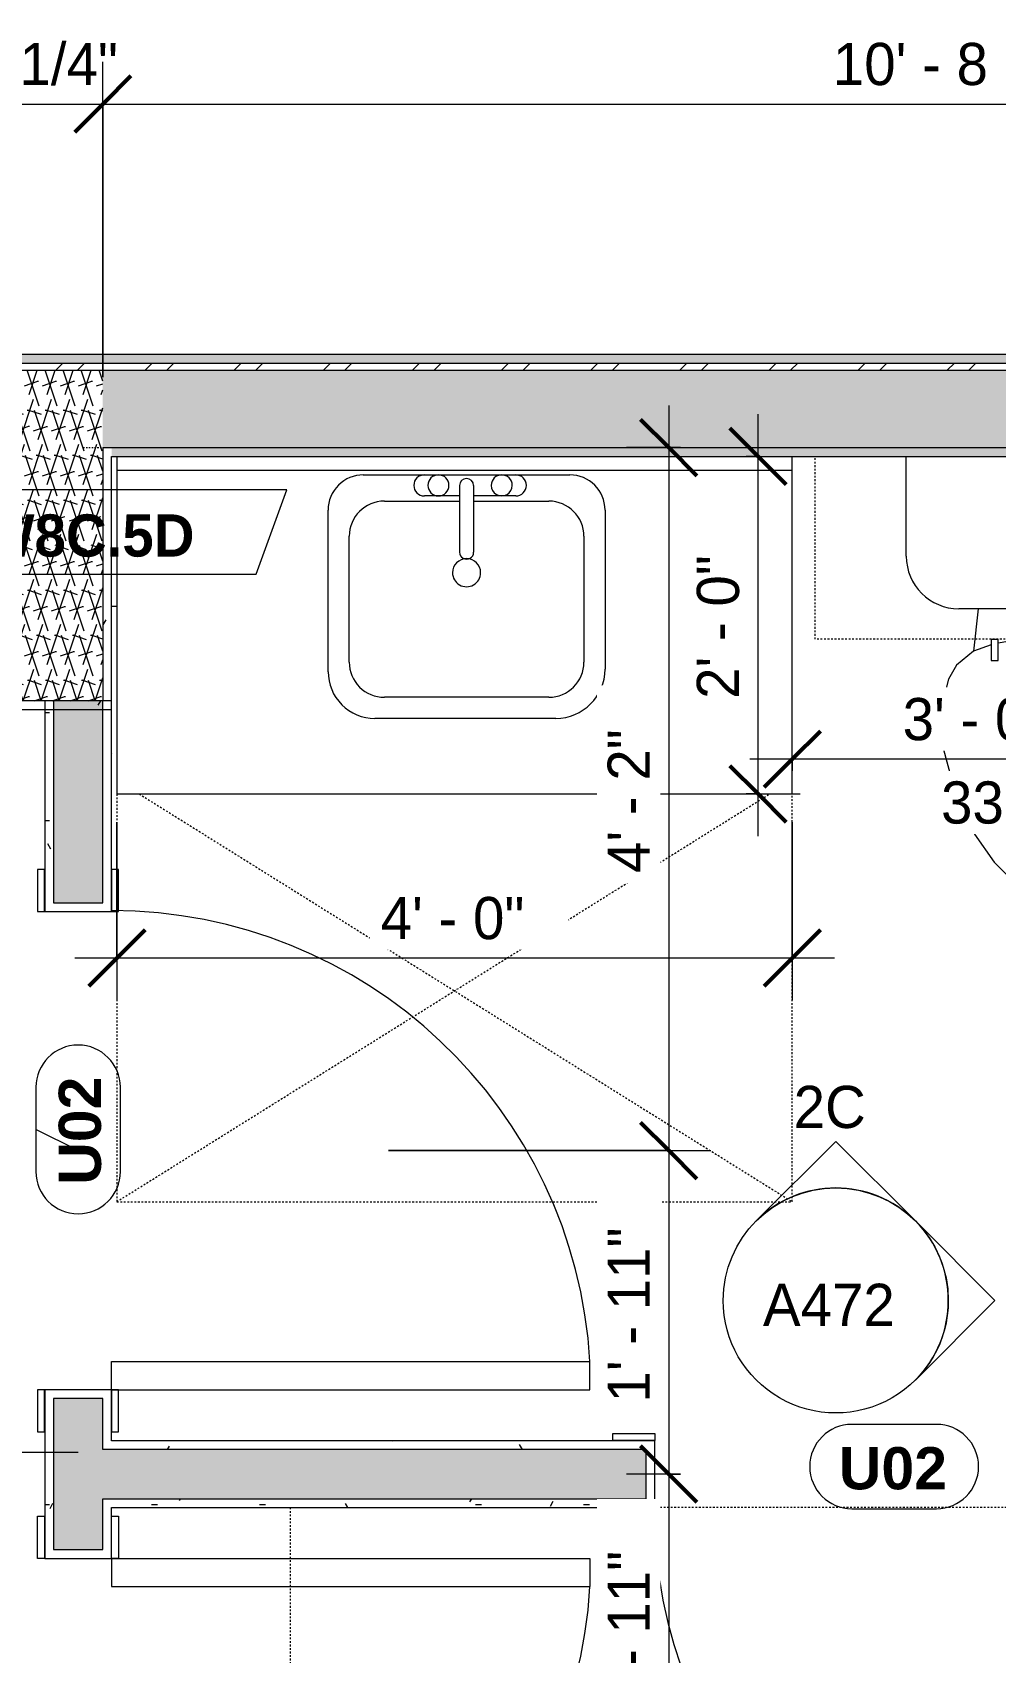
# Model space of a CAD drawing. Header units: inches. Extents: x -4058 to -1781, y 9814 to 12289.
# Drawn here: x -3072.8 to -3004.3, y 10288.3 to 10403.6 of the extents above; entities that cross this region are included whole.
import ezdxf

# ---------------------------------------------------------------- set-up
doc = ezdxf.new("R2010")
doc.units = ezdxf.units.IN
doc.header["$MEASUREMENT"] = 0
doc.linetypes.add('Dash', pattern=[0.25, 0.125, -0.125])
doc.linetypes.add('Dash 3_32_', pattern=[0.1875, 0.09375, -0.09375])
for name, color, linetype, lineweight in [('0-1', 7, 'Continuous', 5), ('A-ANNO-DIMS', 211, 'Continuous', 9), ('A-ANNO-DIMS-32', 211, 'Continuous', 9), ('A-DETL-1', 90, 'Dash 3_32_', 9), ('A-DOOR-2', 31, 'Continuous', 9), ('A-DOOR-FRAM', 31, 'Continuous', 9), ('A-DOOR-IDEN', 31, 'Continuous', 9), ('A-FLOR-1', 7, 'Continuous', 9), ('A-GENM', 5, 'Continuous', 9), ('A-GENM-2', 147, 'Dash', 9), ('A-WALL-1', 7, 'Continuous', 9), ('A-WALL-2', 113, 'Continuous', 9), ('A-WALL-IDEN', 211, 'Continuous', 9), ('A-WALL-PATT-1', 9, 'Continuous', 9), ('G-ANNO-SYMB-3', 111, 'Continuous', 9), ('I-FURN', 30, 'Continuous', 9), ('I-FURN-HDLN', 30, 'Dash', 9), ('I-WALL-2', 7, 'Continuous', 9), ('P-SANR-FIXT', 6, 'Continuous', 9), ('Q-CASE', 31, 'Continuous', 9), ('Q-CASE-2', 31, 'Dash', 9)]:
    doc.layers.add(name, color=color, linetype=linetype, lineweight=lineweight)
doc.styles.add('Arial_B', font='arialbd.ttf', dxfattribs={"height": 3})
doc.styles.add('Century Gothic', font='ufonts.com_century-gothic.ttf', dxfattribs={"height": 3})
doc.styles.add('Century Gothic_B', font='GOTHICB.TTF', dxfattribs={"height": 3})
doc.dimstyles.new('THE_DIMENSION_STRING', dxfattribs={"dimscale": 12, "dimtxt": 3.132505, "dimasz": 0.333333, "dimexe": 0.25, "dimexo": 0.166667, "dimgap": 0.041667, "dimtad": 1, "dimdec": 4, "dimrnd": 0.0625, "dimzin": 3, "dimdsep": 46, "dimlunit": 4, "dimtxsty": 'Century Gothic', "dimblk1": 'OBLIQUE', "dimblk2": 'OBLIQUE', "dimsah": 1, "dimcen": 0.09, "dimdle": 0.25, "dimazin": 0, "dimtfac": 1, "dimtdec": 4, "dimtix": 1, "dimtmove": 0, "dimatfit": 3, "dimfxl": 1, "dimtvp": 1, "dimtfill": 1, "dimfrac": 2, "dimtolj": 1, "dimtzin": 0, "dimarcsym": 2})
doc.dimstyles.new('THE_DIMENSION_STRING_5', dxfattribs={"dimscale": 12, "dimtxt": 3.132505, "dimasz": 0.333333, "dimexe": 0.25, "dimexo": 0.166667, "dimgap": 0.041667, "dimtad": 1, "dimdec": 4, "dimrnd": 0.0625, "dimzin": 3, "dimdsep": 46, "dimlunit": 4, "dimtxsty": 'Century Gothic', "dimblk1": 'OBLIQUE', "dimblk2": 'OBLIQUE', "dimsah": 1, "dimcen": 0.09, "dimdle": 0.25, "dimazin": 0, "dimtfac": 1, "dimtdec": 4, "dimtix": 1, "dimtmove": 0, "dimatfit": 3, "dimfxl": 1, "dimtvp": 1, "dimtfill": 1, "dimfrac": 2, "dimtolj": 1, "dimtzin": 0, "dimarcsym": 2})
pattern_1 = [(0, (0, 0), (10.24, 2.56), [0.422, -7.258, 0.422, -7.258, -40.96]), (0, (0, 0), (10.24, 2.56), [-15.36, 0.422, -14.938, 0.422, -7.258, -17.92]), (0, (0, 0), (10.24, 2.56), [-38.4, 0.422, -4.698, 0.422, -12.378]), (120, (3.84, 1.28), (-7.33702503, 7.58810013), [0.422, -7.258, 0.422, -7.258, -40.96]), (120, (3.84, 1.28), (-7.33702503, 7.58810013), [-15.36, 0.422, -14.938, 0.422, -7.258, -17.92]), (120, (3.84, 1.28), (-7.33702503, 7.58810013), [-38.4, 0.422, -4.698, 0.422, -12.378]), (240, (5.12, 6.4), (-2.90297497, -10.14810013), [0.422, -7.258, 0.422, -7.258, -40.96]), (240, (5.12, 6.4), (-2.90297497, -10.14810013), [-15.36, 0.422, -14.938, 0.422, -7.258, -17.92]), (240, (5.12, 6.4), (-2.90297497, -10.14810013), [-38.4, 0.422, -4.698, 0.422, -12.378])]
pattern_2 = [(161.57, (0.16, 0.16), (-1.279773737, -0.000426766), [0, -9.107, 1.011, 0]), (18.43, (-0.16, 0.16), (-1.279773737, 0.000426766), [0, -9.107, 1.011, 0]), (108.43, (0.16, 0.16), (0.639452382, -3.199964008), [3.035, -7.083]), (71.57, (-0.16, 0.16), (0.639452382, 3.199964008), [3.035, -7.083])]

# ---------------------------------------------------------------- blocks, each defined once
blk = doc.blocks.new('CTR - 1st Phase - Shell_rvt-1-UNITS PLANS - 3RD FLOOR')
at = {"layer": 'A-FLOR-1'}
blk.add_line((-3066.77, 10362.74), (-3067.15, 10362.74), dxfattribs=at)
blk = doc.blocks.new('CTR - 1st Phase - Common Walls_rvt-1-UNITS PLANS - 3RD FLOOR')
at = {"layer": 'A-WALL-PATT-1'}
h = blk.add_hatch(dxfattribs=at)
h.set_pattern_fill('FP_1', color=256, style=0, pattern_type=2)
h.set_pattern_definition(pattern_1)
h.paths.add_polyline_path([(-3067.15, 10380.04), (-2794.9, 10380.04), (-2794.9, 10380.66), (-3076.15, 10380.66), (-3076.15, 10380.04), (-3075.52, 10380.04)], flags=0)
h = blk.add_hatch(dxfattribs=at)
h.set_pattern_fill('FP_63', color=256, style=0, pattern_type=2)
h.set_pattern_definition([(45, (0, 0), (-3.1678384, 3.1678384), []), (45, (0, 4.8), (-3.1678384, 3.1678384), [])])
h.paths.add_polyline_path([(-2803.9, 10379.54), (-2795.52, 10379.54), (-2795.52, 10380.04), (-3075.52, 10380.04), (-3075.52, 10379.54), (-2842.9, 10379.54)], flags=0)
h = blk.add_hatch(dxfattribs=at)
h.set_pattern_fill('FP_5', color=256, style=0, pattern_type=2)
h.set_pattern_definition(pattern_2)
h.paths.add_polyline_path([(-3075.02, 10356.04), (-3067.77, 10356.04), (-3067.77, 10379.54), (-3075.02, 10379.54), (-3075.02, 10361.54)], flags=0)
h = blk.add_hatch(dxfattribs=at)
h.set_pattern_fill('FP_5', color=256, style=0, pattern_type=2)
h.set_pattern_definition(pattern_2)
h.paths.add_polyline_path([(-2932.34, 10374.04), (-2803.27, 10374.04), (-2803.27, 10379.54), (-3067.77, 10379.54), (-3067.77, 10374.04), (-2932.84, 10374.04)], flags=0)
h = blk.add_hatch(dxfattribs=at)
h.set_pattern_fill('FP_1', color=256, style=0, pattern_type=2)
h.set_pattern_definition(pattern_1)
h.paths.add_polyline_path([(-3067.77, 10355.41), (-3067.15, 10355.41), (-3067.15, 10374.04), (-3067.77, 10374.04), (-3067.77, 10356.04)], flags=0)
h = blk.add_hatch(dxfattribs=at)
h.set_pattern_fill('FP_1', color=256, style=0, pattern_type=2)
h.set_pattern_definition(pattern_1)
h.paths.add_polyline_path([(-2940.09, 10373.41), (-2939.34, 10373.42), (-2939.34, 10374.04), (-3067.15, 10374.04), (-3067.15, 10373.41), (-2945.84, 10373.41)], flags=0)
h.paths.add_polyline_path([(-2902.95, 10373.41), (-2803.9, 10373.41), (-2803.9, 10374.04), (-2931.71, 10374.04), (-2931.71, 10373.41), (-2911.53, 10373.41)], flags=0)
h = blk.add_hatch(dxfattribs=at)
h.set_pattern_fill('FP_1', color=256, style=0, pattern_type=2)
h.set_pattern_definition(pattern_1)
h.paths.add_polyline_path([(-3132.87, 10355.41), (-3130.81, 10355.41), (-3130.81, 10356.04), (-3133.5, 10356.04), (-3133.5, 10355.41)], flags=0)
h.paths.add_polyline_path([(-3090.81, 10355.41), (-3067.77, 10355.41), (-3067.77, 10356.04), (-3090.81, 10356.04)], flags=0)
at = {"layer": 'A-WALL-1'}
for p, q in [((-3075.52, 10380.04), (-3067.15, 10380.04)), ((-3075.02, 10379.54), (-3067.77, 10379.54)), ((-3067.77, 10379.54), (-3067.15, 10379.54)), ((-3067.15, 10380.04), (-2803.9, 10380.04)), ((-3067.15, 10379.54), (-2803.9, 10379.54)), ((-3067.77, 10374.04), (-3067.15, 10374.04)), ((-3067.77, 10374.04), (-3067.77, 10356.04)), ((-3067.15, 10374.04), (-2939.34, 10374.04)), ((-3067.77, 10356.04), (-3075.02, 10356.04))]:
    blk.add_line(p, q, dxfattribs=at)
at = {"layer": 'I-WALL-2'}
for p, q in [((-3067.15, 10380.66), (-3076.15, 10380.66)), ((-2803.9, 10380.66), (-3067.15, 10380.66)), ((-3067.15, 10373.41), (-2978.46, 10373.41)), ((-3067.15, 10355.41), (-3067.15, 10373.41)), ((-3076.15, 10355.41), (-3067.77, 10355.41)), ((-3067.77, 10355.41), (-3067.15, 10355.41))]:
    blk.add_line(p, q, dxfattribs=at)
blk = doc.blocks.new('SWING - SINGLE - FLUSH - SWING - FLUSH - 2-10 x 6-8 - PRIVACY-3983845-UNITS PLANS - 3RD FLOOR')
at = {"layer": 'A-DOOR-2'}
for p, q in [((15, -2.37), (15, -36.38)), ((17, -2.37), (15, -2.37)), ((17, -2.37), (17, -36.38)), ((17, -36.38), (15, -36.38))]:
    blk.add_line(p, q, dxfattribs=at)
blk.add_arc((17, -2.37), 34.07, 180, 266.6343, dxfattribs=at)
at = {"layer": 'A-DOOR-FRAM'}
for p, q in [((-20, 2.38), (-20, 2.88)), ((-20, 2.88), (-17, 2.88)), ((-17, 2.38), (-20, 2.38)), ((-17, 2.88), (-17, 2.38)), ((17, 2.38), (17, 2.88)), ((17, 2.88), (20, 2.88)), ((20, 2.38), (17, 2.38)), ((20, 2.88), (20, 2.38)), ((-20, -2.37), (-17, -2.37)), ((-20, -2.87), (-20, -2.37)), ((-17, -2.87), (-20, -2.87)), ((-17, -2.37), (-17, -2.87)), ((17, -2.37), (20, -2.37)), ((17, -2.87), (17, -2.37)), ((20, -2.87), (17, -2.87)), ((20, -2.37), (20, -2.87))]:
    blk.add_line(p, q, dxfattribs=at)
blk = doc.blocks.new('SWING - SINGLE - FLUSH - SWING - FLUSH - 2-10 x 6-8 - PRIVACY-3983846-UNITS PLANS - 3RD FLOOR')
at = {"layer": 'A-DOOR-2'}
for p, q in [((15, -2.37), (15, -36.38)), ((17, -2.37), (15, -2.37)), ((17, -2.37), (17, -36.38)), ((17, -36.38), (15, -36.38))]:
    blk.add_line(p, q, dxfattribs=at)
blk.add_arc((17, -2.37), 34.07, 180, 266.6343, dxfattribs=at)
at = {"layer": 'A-DOOR-FRAM'}
for p, q in [((-20, 2.38), (-20, 2.88)), ((-20, 2.88), (-17, 2.88)), ((-17, 2.38), (-20, 2.38)), ((-17, 2.88), (-17, 2.38)), ((17, 2.38), (17, 2.88)), ((17, 2.88), (20, 2.88)), ((20, 2.38), (17, 2.38)), ((20, 2.88), (20, 2.38)), ((-20, -2.37), (-17, -2.37)), ((-20, -2.87), (-20, -2.37)), ((-17, -2.87), (-20, -2.87)), ((-17, -2.37), (-17, -2.87)), ((17, -2.37), (20, -2.37)), ((17, -2.87), (17, -2.37)), ((20, -2.87), (17, -2.87)), ((20, -2.37), (20, -2.87))]:
    blk.add_line(p, q, dxfattribs=at)
blk = doc.blocks.new('Bed-Standard - Queen 60_ x 79_-V76-UNITS PLANS - 3RD FLOOR')
at = {"layer": 'I-FURN-HDLN'}
for p, q in [((-55.31, -17.36), (-55.31, -51.36)), ((-55.31, -77.3), (-7.94, -77.3))]:
    blk.add_line(p, q, dxfattribs=at)
blk = doc.blocks.new('M_Sink Vanity-Square - 500 x 440mm-1372835-UNITS PLANS - 3RD FLOOR')
at = {"layer": 'P-SANR-FIXT'}
for p, q in [((-5.72, 10.23), (7.14, 10.23)), ((-5.22, 8.73), (6.46, 8.73)), ((-9.22, -4.59), (-9.22, 6.73)), ((-7.72, -2.72), (-7.72, 6.23)), ((8.96, 6.23), (8.96, -2.72)), ((10.46, 6.91), (10.46, -4.59)), ((0.12, -6.33), (0.12, -1.59)), ((1.12, -6.33), (1.12, -1.59)), ((0.12, -5.22), (-5.22, -5.22)), ((-2.88, -5.59), (0.12, -5.59)), ((6.46, -5.22), (1.12, -5.22)), ((1.12, -5.59), (3.62, -5.59)), ((7.96, -7.09), (-6.72, -7.09)), ((3.62, -7.09), (-2.88, -7.09))]:
    blk.add_line(p, q, dxfattribs=at)
for centre, radius, start, end in [((-5.72, 6.73), 3.5, 90, 180), ((7.14, 6.91), 3.32, 360, 90), ((-5.22, 6.23), 2.5, 90, 180), ((6.46, 6.23), 2.5, 360, 90), ((0.62, -0.13), 1, 360, 180), ((0.62, -0.13), 1, 180, 0), ((0.62, -1.59), 0.5, 360, 180), ((-5.22, -2.72), 2.5, 180, 270), ((6.46, -2.72), 2.5, 270, 360), ((-6.72, -4.59), 2.5, 180, 270), ((7.96, -4.59), 2.5, 270, 0), ((-2.88, -6.34), 0.75, 90, 270), ((-1.88, -6.34), 0.75, 360, 180), ((2.62, -6.34), 0.75, 0, 180), ((3.62, -6.34), 0.75, 270, 90), ((-1.88, -6.34), 0.75, 180, 0), ((0.62, -6.33), 0.5, 180, 0), ((2.62, -6.34), 0.75, 180, 0)]:
    blk.add_arc(centre, radius, start, end, dxfattribs=at)
blk = doc.blocks.new('Toilet-Domestic-3D - Toilet-Domestic-3D-1352612-UNITS PLANS - 3RD FLOOR')
at = {"layer": 'P-SANR-FIXT'}
for p, q in [((-9.98, 11.75), (-9.98, 18.86)), ((9.98, 18.86), (9.98, 11.75)), ((6.25, 8.02), (-6.25, 8.02)), ((-4.86, 8.02), (-5.21, 5)), ((4.86, 8.02), (5.21, 5)), ((-1, 6), (-3.45, 5.57)), ((1, 6), (-1, 6)), ((3.84, 5.5), (1, 6)), ((-5.21, 5), (-6.4, 4)), ((-3.94, 5.46), (-5.21, 5)), ((5.21, 5), (3.84, 5.5)), ((6.4, 4), (5.21, 5)), ((-6.4, 4), (-6.97, 3)), ((6.97, 3), (6.4, 4)), ((-6.97, 3), (-7.24, 2)), ((7.24, 2), (6.97, 3)), ((-7.24, 2), (-7.41, 1)), ((7.41, 1), (7.24, 2)), ((-7.41, 1), (-7.5, 0)), ((-7.5, 0), (-7.33, -1.99)), ((7.33, -1.99), (7.5, 0)), ((7.5, 0), (7.41, 1)), ((-7.33, -1.99), (-6.79, -4)), ((6.79, -4), (7.33, -1.99)), ((-6.79, -4), (-6.06, -6)), ((6.06, -6), (6.79, -4)), ((-6.06, -6), (-5.13, -8)), ((5.13, -8), (6.06, -6)), ((-5.13, -8), (-3.74, -10)), ((3.74, -10), (5.13, -8)), ((-3.74, -10), (-2.74, -11)), ((2.74, -11), (3.74, -10)), ((-2.74, -11), (-1.87, -11.5)), ((-1.87, -11.5), (-0.5, -12)), ((0.5, -12), (1.87, -11.5)), ((1.87, -11.5), (2.74, -11)), ((-0.5, -12), (0.5, -12))]:
    blk.add_line(p, q, dxfattribs=at)
for centre, start, end in [((-6.25, 11.75), 180, 270), ((6.25, 11.75), 270, 360)]:
    blk.add_arc(centre, 3.73, start, end, dxfattribs=at)
blk = doc.blocks.new('Bath Vanity - Bath Vanity 48_-3150017-UNITS PLANS - 3RD FLOOR')
at = {"layer": 'Q-CASE'}
for p, q in [((24.74, 24), (-23.26, 24)), ((-23.26, 24), (-23.26, 1)), ((24.74, 1), (24.74, 24))]:
    blk.add_line(p, q, dxfattribs=at)
blk = doc.blocks.new('ADA Clearances - 30_x48_-V68-UNITS PLANS - 3RD FLOOR')
at = {"layer": 'A-GENM-2'}
for p, q in [((-14, -22.41), (15, 24)), ((15, 24), (-14, 24)), ((15, -24), (15, 24)), ((15, -24), (-14, 22.41)), ((-14, -24), (-8.63, -24)), ((-5.63, -24), (15, -24))]:
    blk.add_line(p, q, dxfattribs=at)
blk = doc.blocks.new('BATHROOM MIRROR - BATHROOM MIRROR 48_-3123886-UNITS PLANS - 3RD FLOOR')
at = {"layer": 'Q-CASE'}
for p, q in [((-23.26, -23), (24.74, -23)), ((-23.26, -23), (-23.26, -24)), ((24.74, -24), (24.74, -23)), ((24.74, -24), (-23.26, -24))]:
    blk.add_line(p, q, dxfattribs=at)
blk = doc.blocks.new('300 Series Wall Hung Cabinet_326 - 30_-2909953-UNITS PLANS - 3RD FLOOR')
at = {"layer": 'Q-CASE'}
for p, q in [((-2.01, 14.69), (-2.5, 14.69)), ((-2.5, 14.69), (-2.5, 13.19)), ((-2.01, 13.19), (-2.01, 14.69)), ((2.49, 14.69), (2, 14.69)), ((2, 14.69), (2, 13.19)), ((2.49, 13.19), (2.49, 14.69)), ((-2.01, 13.19), (-2.5, 13.19)), ((2.49, 13.19), (2, 13.19))]:
    blk.add_line(p, q, dxfattribs=at)
at = {"layer": 'Q-CASE-2'}
for p, q in [((-15, 0.19), (-15, 13.19)), ((-15, 13.19), (15, 13.19)), ((15, 13.19), (15, 0.19)), ((15, 0.19), (-15, 0.19))]:
    blk.add_line(p, q, dxfattribs=at)
blk = doc.blocks.new('SWING - SINGLE - FLUSH - SWING - FLUSH - 2-10 x 6-8 - PRIVACY-3983844-UNITS PLANS - 3RD FLOOR')
at = {"layer": 'A-DOOR-2'}
for p, q in [((15, 2.37), (15, 36.38)), ((17, 36.38), (15, 36.38)), ((17, 2.37), (17, 36.38)), ((17, 2.37), (15, 2.37))]:
    blk.add_line(p, q, dxfattribs=at)
blk.add_arc((17, 2.37), 34.07, 93.3657, 180, dxfattribs=at)
at = {"layer": 'A-DOOR-FRAM'}
for p, q in [((-17, 2.87), (-20, 2.87)), ((-20, 2.87), (-20, 2.37)), ((-20, 2.37), (-17, 2.37)), ((-17, 2.37), (-17, 2.87)), ((20, 2.87), (17, 2.87)), ((17, 2.87), (17, 2.37)), ((17, 2.37), (20, 2.37)), ((20, 2.37), (20, 2.87)), ((-17, -2.38), (-20, -2.38)), ((-20, -2.38), (-20, -2.88)), ((-20, -2.88), (-17, -2.88)), ((-17, -2.88), (-17, -2.38)), ((20, -2.38), (17, -2.38)), ((17, -2.38), (17, -2.88)), ((17, -2.88), (20, -2.88)), ((20, -2.88), (20, -2.38))]:
    blk.add_line(p, q, dxfattribs=at)
blk = doc.blocks.new('DIMBLOCK69-UNITS PLANS - 3RD FLOOR')
at = {"layer": 'A-ANNO-DIMS-32'}
for p, q in [((-3027.55, 10377.04), (-3027.55, 10324.04)), ((-3026.72, 10374.04), (-3030.55, 10374.04)), ((-3027.55, 10374.04), (-3026.72, 10374.04)), ((-3047.46, 10324.04), (-3024.55, 10324.04)), ((-3027.55, 10324.04), (-3047.46, 10324.04))]:
    blk.add_line(p, q, dxfattribs=at)
at = {"layer": 'A-ANNO-DIMS-32', "lineweight": 50}
for p, q in [((-3027.55, 10374.04), (-3029.55, 10376.04)), ((-3027.55, 10374.04), (-3025.55, 10372.04)), ((-3027.55, 10324.04), (-3029.55, 10326.04)), ((-3027.55, 10324.04), (-3025.55, 10322.04))]:
    blk.add_line(p, q, dxfattribs=at)
at = {"layer": 'A-ANNO-DIMS-32', "color": 0, "insert": (-3031.89, 10343.79), "char_height": 3, "width": 12.5897, "attachment_point": 1, "rotation": 90, "line_spacing_factor": 0.984502, "style": 'Century Gothic', "bg_fill": 3, "box_fill_scale": 1.25, "bg_fill_color": 256, "bg_fill_true_color": 13158600, "bg_fill_transparency": 0}
blk.add_mtext('4\' - 2"', dxfattribs=at)
blk = doc.blocks.new('_Oblique')
at = {"color": 0, "linetype": 'ByBlock', "lineweight": -2}
blk.add_line((-0.5, -0.5), (0.5, 0.5), dxfattribs=at)
blk = doc.blocks.new('DIMBLOCK70-UNITS PLANS - 3RD FLOOR')
at = {"layer": 'A-ANNO-DIMS-32', "lineweight": 50}
for p, q in [((-3027.55, 10324.04), (-3029.55, 10326.04)), ((-3027.55, 10324.04), (-3025.55, 10322.04)), ((-3027.55, 10301.04), (-3029.55, 10303.04)), ((-3027.55, 10301.04), (-3025.55, 10299.04))]:
    blk.add_line(p, q, dxfattribs=at)
at = {"layer": 'A-ANNO-DIMS-32'}
for p, q in [((-3047.46, 10324.04), (-3024.55, 10324.04)), ((-3027.55, 10324.04), (-3047.46, 10324.04)), ((-3027.55, 10324.04), (-3027.55, 10301.04)), ((-3026.72, 10301.04), (-3030.55, 10301.04)), ((-3027.55, 10301.04), (-3026.72, 10301.04))]:
    blk.add_line(p, q, dxfattribs=at)
at = {"layer": 'A-ANNO-DIMS-32', "color": 0, "insert": (-3031.89, 10306.13), "char_height": 3, "width": 15.394, "attachment_point": 1, "rotation": 90, "line_spacing_factor": 0.984502, "style": 'Century Gothic', "bg_fill": 3, "box_fill_scale": 1.25, "bg_fill_color": 256, "bg_fill_true_color": 13158600, "bg_fill_transparency": 0}
blk.add_mtext('1\' - 11"', dxfattribs=at)
blk = doc.blocks.new('DIMBLOCK71-UNITS PLANS - 3RD FLOOR')
at = {"layer": 'A-ANNO-DIMS-32', "lineweight": 50}
for p, q in [((-3027.55, 10301.04), (-3029.55, 10303.04)), ((-3027.55, 10301.04), (-3025.55, 10299.04)), ((-3027.55, 10278.04), (-3029.55, 10280.04)), ((-3027.55, 10278.04), (-3025.55, 10276.04))]:
    blk.add_line(p, q, dxfattribs=at)
at = {"layer": 'A-ANNO-DIMS-32'}
for p, q in [((-3026.72, 10301.04), (-3030.55, 10301.04)), ((-3027.55, 10301.04), (-3027.55, 10278.04)), ((-3027.55, 10301.04), (-3026.72, 10301.04)), ((-3045.43, 10278.04), (-3024.55, 10278.04)), ((-3027.55, 10278.04), (-3045.43, 10278.04))]:
    blk.add_line(p, q, dxfattribs=at)
at = {"layer": 'A-ANNO-DIMS-32', "color": 0, "insert": (-3031.89, 10283.13), "char_height": 3, "width": 15.394, "attachment_point": 1, "rotation": 90, "line_spacing_factor": 0.984502, "style": 'Century Gothic', "bg_fill": 3, "box_fill_scale": 1.25, "bg_fill_color": 256, "bg_fill_true_color": 13158600, "bg_fill_transparency": 0}
blk.add_mtext('1\' - 11"', dxfattribs=at)
blk = doc.blocks.new('DIMBLOCK203-UNITS PLANS - 3RD FLOOR')
at = {"layer": 'A-ANNO-DIMS-32'}
for p, q in [((-3066.77, 10347.41), (-3066.77, 10334.74)), ((-3066.77, 10337.74), (-3066.77, 10347.41)), ((-3018.77, 10347.41), (-3018.77, 10334.74)), ((-3018.77, 10337.74), (-3018.77, 10347.41)), ((-3015.77, 10337.74), (-3069.77, 10337.74))]:
    blk.add_line(p, q, dxfattribs=at)
at = {"layer": 'A-ANNO-DIMS-32', "lineweight": 50}
for p, q in [((-3066.77, 10337.74), (-3064.77, 10339.74)), ((-3018.77, 10337.74), (-3016.77, 10339.74)), ((-3066.77, 10337.74), (-3068.77, 10335.74)), ((-3018.77, 10337.74), (-3020.77, 10335.74))]:
    blk.add_line(p, q, dxfattribs=at)
at = {"layer": 'A-ANNO-DIMS-32', "color": 0, "insert": (-3048.02, 10342.08), "char_height": 3, "width": 12.5897, "attachment_point": 1, "line_spacing_factor": 0.984502, "style": 'Century Gothic', "bg_fill": 3, "box_fill_scale": 1.25, "bg_fill_color": 256, "bg_fill_true_color": 13158600, "bg_fill_transparency": 0}
blk.add_mtext('4\' - 0"', dxfattribs=at)
blk = doc.blocks.new('DIMBLOCK204-UNITS PLANS - 3RD FLOOR')
at = {"layer": 'A-ANNO-DIMS-32'}
for p, q in [((-3021.2, 10346.41), (-3021.2, 10376.41)), ((-3022.03, 10373.41), (-3018.2, 10373.41)), ((-3021.2, 10373.41), (-3022.03, 10373.41)), ((-3022.03, 10349.41), (-3018.2, 10349.41)), ((-3021.2, 10349.41), (-3022.03, 10349.41))]:
    blk.add_line(p, q, dxfattribs=at)
at = {"layer": 'A-ANNO-DIMS-32', "lineweight": 50}
for p, q in [((-3021.2, 10373.41), (-3023.2, 10375.41)), ((-3021.2, 10373.41), (-3019.2, 10371.41)), ((-3021.2, 10349.41), (-3023.2, 10351.41)), ((-3021.2, 10349.41), (-3019.2, 10347.41))]:
    blk.add_line(p, q, dxfattribs=at)
at = {"layer": 'A-ANNO-DIMS-32', "color": 0, "insert": (-3025.55, 10356.17), "char_height": 3, "width": 12.5897, "attachment_point": 1, "rotation": 90, "line_spacing_factor": 0.984502, "style": 'Century Gothic', "bg_fill": 3, "box_fill_scale": 1.25, "bg_fill_color": 256, "bg_fill_true_color": 13158600, "bg_fill_transparency": 0}
blk.add_mtext('2\' - 0"', dxfattribs=at)
blk = doc.blocks.new('DIMBLOCK205-UNITS PLANS - 3RD FLOOR')
at = {"layer": 'A-ANNO-DIMS-32'}
for p, q in [((-3018.77, 10351.05), (-3018.77, 10354.88)), ((-2982.59, 10351.05), (-2982.59, 10354.88)), ((-2979.59, 10351.88), (-3021.77, 10351.88)), ((-3018.77, 10351.88), (-3018.77, 10351.05)), ((-2982.59, 10351.88), (-2982.59, 10351.05))]:
    blk.add_line(p, q, dxfattribs=at)
at = {"layer": 'A-ANNO-DIMS-32', "lineweight": 50}
for p, q in [((-3018.77, 10351.88), (-3016.77, 10353.88)), ((-2982.59, 10351.88), (-2980.59, 10353.88)), ((-3018.77, 10351.88), (-3020.77, 10349.88)), ((-2982.59, 10351.88), (-2984.59, 10349.88))]:
    blk.add_line(p, q, dxfattribs=at)
at = {"layer": 'A-ANNO-DIMS-32', "color": 0, "char_height": 3, "attachment_point": 1, "line_spacing_factor": 0.984502, "style": 'Century Gothic', "bg_fill": 3, "box_fill_scale": 1.25, "bg_fill_color": 256, "bg_fill_true_color": 13158600, "bg_fill_transparency": 0}
for s, insert, width in [('3\' - 0 3/16"', (-3010.92, 10356.23), 24.5827), ('33" MIN', (-3008.19, 10350.3), 18.0194)]:
    blk.add_mtext(s, dxfattribs=dict(at, insert=insert, width=width))
blk = doc.blocks.new('Wall Tag - Arch Wall-3956453-UNITS PLANS - 3RD FLOOR')
at = {"layer": 'A-WALL-IDEN'}
for p, q in [((-0.3561, 0.0937), (-0.4244, -0.0937)), ((0.4244, 0.0937), (-0.3561, 0.0937)), ((0.3561, -0.0937), (0.4244, 0.0937)), ((-0.4244, -0.0937), (0.3561, -0.0937))]:
    blk.add_line(p, q, dxfattribs=at)
blk = doc.blocks.new('Door Tag - Type Mark-2601225-UNITS PLANS - 3RD FLOOR')
at = {"layer": 'A-DOOR-IDEN'}
for p, q in [((0.09375, 0.09375), (-0.09375, 0.09375)), ((-0.09375, -0.09375), (0.09375, -0.09375))]:
    blk.add_line(p, q, dxfattribs=at)
for centre, start, end in [((-0.09375, 0), 90, 270), ((0.09375, 0), 270, 90)]:
    blk.add_arc(centre, 0.09375, start, end, dxfattribs=at)
blk = doc.blocks.new('DIMBLOCK1134-UNITS PLANS - 3RD FLOOR')
at = {"layer": 'A-ANNO-DIMS-32'}
for p, q in [((-3075.02, 10379.04), (-3075.02, 10401.47)), ((-3067.77, 10379.04), (-3067.77, 10401.47)), ((-3075.02, 10398.47), (-3067.77, 10398.47)), ((-3075.02, 10398.47), (-3075.02, 10379.04)), ((-3067.77, 10398.47), (-3067.77, 10379.04))]:
    blk.add_line(p, q, dxfattribs=at)
at = {"layer": 'A-ANNO-DIMS-32', "lineweight": 50}
for p, q in [((-3075.02, 10398.47), (-3073.02, 10400.47)), ((-3067.77, 10398.47), (-3065.77, 10400.47)), ((-3075.02, 10398.47), (-3077.02, 10396.47)), ((-3067.77, 10398.47), (-3069.77, 10396.47))]:
    blk.add_line(p, q, dxfattribs=at)
at = {"layer": 'A-ANNO-DIMS-32', "color": 0, "insert": (-3077.04, 10402.82), "char_height": 3, "width": 13.5444, "attachment_point": 1, "line_spacing_factor": 0.984502, "style": 'Century Gothic', "bg_fill": 3, "box_fill_scale": 1.25, "bg_fill_color": 256, "bg_fill_true_color": 13158600, "bg_fill_transparency": 0}
blk.add_mtext('7 1/4"', dxfattribs=at)
blk = doc.blocks.new('DIMBLOCK1135-UNITS PLANS - 3RD FLOOR')
at = {"layer": 'A-ANNO-DIMS-32'}
for p, q in [((-3067.77, 10379.04), (-3067.77, 10401.47)), ((-2938.84, 10379.04), (-2938.84, 10401.47)), ((-3067.77, 10398.47), (-2938.84, 10398.47)), ((-3067.77, 10398.47), (-3067.77, 10379.04)), ((-2938.84, 10398.47), (-2938.84, 10379.04))]:
    blk.add_line(p, q, dxfattribs=at)
at = {"layer": 'A-ANNO-DIMS-32', "lineweight": 50}
for p, q in [((-3067.77, 10398.47), (-3065.77, 10400.47)), ((-2938.84, 10398.47), (-2936.84, 10400.47)), ((-3067.77, 10398.47), (-3069.77, 10396.47)), ((-2938.84, 10398.47), (-2940.84, 10396.47))]:
    blk.add_line(p, q, dxfattribs=at)
at = {"layer": 'A-ANNO-DIMS-32', "color": 0, "insert": (-3015.88, 10402.82), "char_height": 3, "width": 30.1914, "attachment_point": 1, "line_spacing_factor": 0.984502, "style": 'Century Gothic', "bg_fill": 3, "box_fill_scale": 1.25, "bg_fill_color": 256, "bg_fill_true_color": 13158600, "bg_fill_transparency": 0}
blk.add_mtext('10\' - 8 15/16"', dxfattribs=at)
blk = doc.blocks.new('Elevation - Filled Arrow-152140-UNITS PLANS - 3RD FLOOR')
at = {"layer": 'G-ANNO-SYMB-3'}
for start, end in [(360, 180), (180, 360)]:
    blk.add_arc((0, 0), 0.25, start, end, dxfattribs=at)
blk = doc.blocks.new('Elevation - Filled Arrow-151867-UNITS PLANS - 3RD FLOOR')
at = {"layer": 'G-ANNO-SYMB-3'}
for p, q in [((0, 0.3536), (-0.1768, 0.1768)), ((0.1768, 0.1768), (0, 0.3536))]:
    blk.add_line(p, q, dxfattribs=at)
blk.add_arc((0, 0), 0.25, 45, 135, dxfattribs=at)

msp = doc.modelspace()

# ---------------------------------------------------------------- hatches: boundary and pattern name
at = {"layer": 'A-WALL-PATT-1'}
h = msp.add_hatch(dxfattribs=at)
h.set_pattern_fill('FP_1', color=256, style=0, pattern_type=2)
h.set_pattern_definition(pattern_1)
h.paths.add_polyline_path([(-3071.27374, 10257.4144), (-3071.27374, 10260.4144), (-3069.52374, 10260.4144), (-3069.52374, 10261.0394), (-3071.89874, 10261.0394), (-3071.89874, 10257.4144)], flags=0)
h.paths.add_polyline_path([(-3071.89874, 10295.0394), (-3069.52374, 10295.0394), (-3069.52374, 10295.6644), (-3071.27374, 10295.6644), (-3071.27374, 10306.4144), (-3069.52374, 10306.4144), (-3069.52374, 10307.0394), (-3071.89874, 10307.0394), (-3071.89874, 10295.22333)], flags=0)
h.paths.add_polyline_path([(-3069.52374, 10341.0394), (-3069.52374, 10341.6644), (-3071.27374, 10341.6644), (-3071.27374, 10356.03481), (-3071.89874, 10356.03481), (-3071.89874, 10341.0394)], flags=0)
h = msp.add_hatch(dxfattribs=at)
h.set_pattern_fill('FP_5', color=256, style=0, pattern_type=2)
h.set_pattern_definition(pattern_2)
h.paths.add_polyline_path([(-3071.27374, 10256.7894), (-3067.77374, 10256.7894), (-3067.77374, 10260.4144), (-3071.27374, 10260.4144), (-3071.27374, 10257.4144)], flags=0)
h.paths.add_polyline_path([(-3071.27374, 10295.6644), (-3067.77374, 10295.6644), (-3067.77374, 10306.4144), (-3071.27374, 10306.4144)], flags=0)
h.paths.add_polyline_path([(-3071.27374, 10341.6644), (-3067.77374, 10341.6644), (-3067.77374, 10356.03481), (-3071.27374, 10356.03481), (-3071.27374, 10351.34433)], flags=0)
h = msp.add_hatch(dxfattribs=at)
h.set_pattern_fill('FP_1', color=256, style=0, pattern_type=2)
h.set_pattern_definition(pattern_1)
h.paths.add_polyline_path([(-3067.77374, 10257.4144), (-3067.14874, 10257.4144), (-3067.14874, 10261.0394), (-3069.52374, 10261.0394), (-3069.52374, 10260.4144), (-3067.77374, 10260.4144), (-3067.77374, 10257.80934)], flags=0)
h.paths.add_polyline_path([(-3069.52374, 10295.0394), (-3067.14874, 10295.0394), (-3067.14874, 10299.2894), (-3067.77374, 10299.2894), (-3067.77374, 10295.6644), (-3069.52374, 10295.6644), (-3069.52374, 10295.22333)], flags=0)
h.paths.add_polyline_path([(-3067.14874, 10302.7894), (-3067.14874, 10307.0394), (-3069.52374, 10307.0394), (-3069.52374, 10306.4144), (-3067.77374, 10306.4144), (-3067.77374, 10302.7894)], flags=0)
h.paths.add_polyline_path([(-3069.52374, 10341.0394), (-3067.14874, 10341.0394), (-3067.14874, 10356.03481), (-3067.77374, 10356.03481), (-3067.77374, 10341.6644), (-3069.52374, 10341.6644)], flags=0)
h = msp.add_hatch(dxfattribs=at)
h.set_pattern_fill('FP_1', color=256, style=0, pattern_type=2)
h.set_pattern_definition(pattern_1)
h.paths.add_polyline_path([(-2993.89874, 10301.0394), (-2993.89874, 10302.7894), (-2939.96124, 10302.7894), (-2939.96124, 10303.4144), (-2994.52374, 10303.4144), (-2994.52374, 10301.0394)], flags=0)
h.paths.add_polyline_path([(-3028.52374, 10301.0394), (-3028.52374, 10303.4144), (-3067.14874, 10303.4144), (-3067.14874, 10302.7894), (-3029.14874, 10302.7894), (-3029.14874, 10301.0394)], flags=0)
h = msp.add_hatch(dxfattribs=at)
h.set_pattern_fill('FP_5', color=256, style=0, pattern_type=2)
h.set_pattern_definition(pattern_2)
h.paths.add_polyline_path([(-2939.96124, 10299.2894), (-2939.96124, 10302.7894), (-2993.89874, 10302.7894), (-2993.89874, 10299.2894), (-2945.84105, 10299.2894)], flags=0)
h.paths.add_polyline_path([(-3029.14874, 10299.2894), (-3029.14874, 10302.7894), (-3067.77374, 10302.7894), (-3067.77374, 10299.2894), (-3048.7795, 10299.2894)], flags=0)
h = msp.add_hatch(dxfattribs=at)
h.set_pattern_fill('FP_1', color=256, style=0, pattern_type=2)
h.set_pattern_definition(pattern_1)
h.paths.add_polyline_path([(-2939.96124, 10298.6644), (-2939.96124, 10299.2894), (-2993.89874, 10299.2894), (-2993.89874, 10301.0394), (-2994.52374, 10301.0394), (-2994.52374, 10298.6644), (-2945.84105, 10298.6644)], flags=0)
h.paths.add_polyline_path([(-3048.7795, 10298.6644), (-3028.52374, 10298.6644), (-3028.52374, 10301.0394), (-3029.14874, 10301.0394), (-3029.14874, 10299.2894), (-3067.14874, 10299.2894), (-3067.14874, 10298.6644)], flags=0)

# ---------------------------------------------------------------- linework, layer by layer
at = {"layer": 'A-DETL-1'}
msp.add_line((-3069.16194, 10374.0394), (-2941.48929, 10374.0394), dxfattribs=at)
at = {"layer": 'A-DOOR-IDEN'}
msp.add_line((-3069.52374, 10324.0394), (-3072.52374, 10325.54624), dxfattribs=at)
at = {"layer": 'A-WALL-2'}
for p, q in [((-3071.89874, 10356.03481), (-3071.89874, 10341.0394)), ((-3067.14874, 10356.03481), (-3071.89874, 10356.03481)), ((-3071.27374, 10356.03481), (-3071.27374, 10341.6644)), ((-3067.77374, 10341.6644), (-3067.77374, 10356.03481)), ((-3067.14874, 10341.0394), (-3067.14874, 10356.03481)), ((-3071.27374, 10341.6644), (-3067.77374, 10341.6644)), ((-3071.89874, 10341.0394), (-3067.14874, 10341.0394)), ((-3071.89874, 10307.0394), (-3071.89874, 10295.0394)), ((-3067.14874, 10307.0394), (-3071.89874, 10307.0394)), ((-3067.14874, 10303.4144), (-3067.14874, 10307.0394)), ((-3067.77374, 10306.4144), (-3071.27374, 10306.4144)), ((-3071.27374, 10306.4144), (-3071.27374, 10295.6644)), ((-3067.77374, 10302.7894), (-3067.77374, 10306.4144)), ((-3028.52374, 10303.4144), (-3067.14874, 10303.4144)), ((-3028.52374, 10298.6644), (-3028.52374, 10303.4144)), ((-3029.14874, 10302.7894), (-3067.77374, 10302.7894)), ((-3029.14874, 10299.2894), (-3029.14874, 10302.7894)), ((-3067.77374, 10295.6644), (-3067.77374, 10299.2894)), ((-3067.77374, 10299.2894), (-3029.14874, 10299.2894)), ((-3067.14874, 10295.0394), (-3067.14874, 10298.6644)), ((-3067.14874, 10298.6644), (-3028.52374, 10298.6644)), ((-3071.27374, 10295.6644), (-3067.77374, 10295.6644)), ((-3071.89874, 10295.0394), (-3067.14874, 10295.0394))]:
    msp.add_line(p, q, dxfattribs=at)
at = {"layer": 'A-WALL-IDEN'}
msp.add_line((-3069.52374, 10302.5618), (-3076.90565, 10302.5618), dxfattribs=at)

# ---------------------------------------------------------------- block references
at = {"layer": '0-1'}
for name in ['CTR - 1st Phase - Shell_rvt-1-UNITS PLANS - 3RD FLOOR', 'CTR - 1st Phase - Common Walls_rvt-1-UNITS PLANS - 3RD FLOOR']:
    msp.add_blockref(name, (0, 0), dxfattribs=at)
at = {"layer": 'A-DOOR-2'}
for name, p, rotation in [('SWING - SINGLE - FLUSH - SWING - FLUSH - 2-10 x 6-8 - PRIVACY-3983844-UNITS PLANS - 3RD FLOOR', (-3069.52374, 10324.0394), 270.0000000000324), ('SWING - SINGLE - FLUSH - SWING - FLUSH - 2-10 x 6-8 - PRIVACY-3983845-UNITS PLANS - 3RD FLOOR', (-3069.52374, 10278.0394), 90.00000000003241)]:
    msp.add_blockref(name, p, dxfattribs=dict(at, rotation=rotation))
msp.add_blockref('SWING - SINGLE - FLUSH - SWING - FLUSH - 2-10 x 6-8 - PRIVACY-3983846-UNITS PLANS - 3RD FLOOR', (-3011.52374, 10301.0394), dxfattribs=at)
at = {"layer": 'A-DOOR-IDEN', "xscale": 31.99999999999999, "yscale": 31.99999999999999, "zscale": 31.99999999999999, "rotation": 89.99999999999991}
msp.add_blockref('Door Tag - Type Mark-2601225-UNITS PLANS - 3RD FLOOR', (-3069.52374, 10325.54624), dxfattribs=at)
at = {"layer": 'A-DOOR-IDEN', "xscale": 31.99999999999999, "yscale": 31.99999999999999, "zscale": 31.99999999999999}
msp.add_blockref('Door Tag - Type Mark-2601225-UNITS PLANS - 3RD FLOOR', (-3011.52374, 10301.5756), dxfattribs=at)
at = {"layer": 'A-GENM', "rotation": 269.999999999938}
msp.add_blockref('ADA Clearances - 30_x48_-V68-UNITS PLANS - 3RD FLOOR', (-3042.77374, 10335.40981), dxfattribs=at)
at = {"layer": 'A-WALL-IDEN', "xscale": 31.99999999999999, "yscale": 31.99999999999999, "zscale": 31.99999999999999}
msp.add_blockref('Wall Tag - Arch Wall-3956453-UNITS PLANS - 3RD FLOOR', (-3068.27576, 10368.0394), dxfattribs=at)
at = {"layer": 'G-ANNO-SYMB-3', "xscale": 31.99999999999999, "yscale": 31.99999999999999, "zscale": 31.99999999999999}
msp.add_blockref('Elevation - Filled Arrow-151867-UNITS PLANS - 3RD FLOOR', (-3015.67338, 10313.38397), dxfattribs=at)
at = {"layer": 'G-ANNO-SYMB-3', "extrusion": (0, 0, -1), "xscale": 31.99999999999999, "yscale": 31.99999999999999, "zscale": 31.99999999999999, "rotation": 180}
msp.add_blockref('Elevation - Filled Arrow-152140-UNITS PLANS - 3RD FLOOR', (3015.67338, 10313.38397), dxfattribs=at)
at = {"layer": 'G-ANNO-SYMB-3', "xscale": 31.99999999999999, "yscale": 31.99999999999999, "zscale": 31.99999999999999, "rotation": 270.0000000000033}
msp.add_blockref('Elevation - Filled Arrow-151867-UNITS PLANS - 3RD FLOOR', (-3015.67338, 10313.38397), dxfattribs=at)
at = {"layer": 'I-FURN', "rotation": 270.0000000000279}
msp.add_blockref('Bed-Standard - Queen 60_ x 79_-V76-UNITS PLANS - 3RD FLOOR', (-2977.16474, 10243.35292), dxfattribs=at)
at = {"layer": 'P-SANR-FIXT'}
msp.add_blockref('Toilet-Domestic-3D - Toilet-Domestic-3D-1352612-UNITS PLANS - 3RD FLOOR', (-3000.67999, 10354.55858), dxfattribs=at)
at = {"layer": 'P-SANR-FIXT', "rotation": 180}
msp.add_blockref('M_Sink Vanity-Square - 500 x 440mm-1372835-UNITS PLANS - 3RD FLOOR', (-3041.29425, 10365.01065), dxfattribs=at)
at = {"layer": 'Q-CASE', "rotation": 180}
for name, p in [('BATHROOM MIRROR - BATHROOM MIRROR 48_-3123886-UNITS PLANS - 3RD FLOOR', (-3042.03603, 10349.40981)), ('Bath Vanity - Bath Vanity 48_-3150017-UNITS PLANS - 3RD FLOOR', (-3042.03603, 10373.4144)), ('300 Series Wall Hung Cabinet_326 - 30_-2909953-UNITS PLANS - 3RD FLOOR', (-3002.12944, 10373.59731))]:
    msp.add_blockref(name, p, dxfattribs=at)

# ---------------------------------------------------------------- texts
at = {"layer": 'A-DOOR-IDEN', "insert": (-3070.90359, 10321.61436), "char_height": 3, "width": 9.393, "attachment_point": 1, "rotation": 90, "style": 'Arial_B'}
msp.add_mtext('U02', dxfattribs=at)
at = {"layer": 'A-DOOR-IDEN', "insert": (-3015.45562, 10302.95546), "char_height": 3, "width": 9.393, "attachment_point": 1, "style": 'Arial_B'}
msp.add_mtext('U02', dxfattribs=at)
at = {"layer": 'A-WALL-IDEN', "insert": (-3076.41137, 10369.28693), "char_height": 3, "width": 19.594, "attachment_point": 1, "style": 'Century Gothic_B'}
msp.add_mtext('W8C.5D', dxfattribs=at)
at = {"layer": 'G-ANNO-SYMB-3', "char_height": 3, "attachment_point": 1, "style": 'Century Gothic'}
for s, insert, width in [('2C', (-3018.66725, 10328.64933), 6.969), ('A472', (-3020.84932, 10314.57623), 12.221)]:
    msp.add_mtext(s, dxfattribs=dict(at, insert=insert, width=width))

# ---------------------------------------------------------------- next in the draw order: dimensions: what is measured, and where the dimension line sits
at = {"layer": 'A-ANNO-DIMS'}
dim = msp.add_linear_dim(base=(-3067.77374, 10398.47019), p1=(-3075.02374, 10377.0394), p2=(-3067.77374, 10377.0394), dimstyle='THE_DIMENSION_STRING_5', override={"dimpost": '<>', "dimfxl": 7.25}, dxfattribs=at)
dim.commit()
dim.dimension.update_dxf_attribs({"geometry": 'DIMBLOCK1134-UNITS PLANS - 3RD FLOOR', "text_midpoint": (-3071.39874, 10400.71186)})
dim = msp.add_linear_dim(base=(-3027.54626, 10324.0394), p1=(-3024.71783, 10374.0394), p2=(-3049.46325, 10324.0394), angle=90, dimstyle='THE_DIMENSION_STRING', override={"dimpost": '<>', "dimfxl": 55.788313}, dxfattribs=at)
dim.commit()
dim.dimension.update_dxf_attribs({"geometry": 'DIMBLOCK69-UNITS PLANS - 3RD FLOOR', "text_midpoint": (-3029.58399, 10349.0394)})

# ---------------------------------------------------------------- next in the draw order: dimensions: what is measured, and where the dimension line sits
for base, p1, p2, dimstyle, override, picture, middle in [((-2938.83624, 10398.47019), (-3067.77374, 10377.0394), (-2938.83624, 10377.0394), 'THE_DIMENSION_STRING_5', {"dimpost": '<>', "dimfxl": 128.9375}, 'DIMBLOCK1135-UNITS PLANS - 3RD FLOOR', (-3003.30499, 10400.71186)), ((-3066.77374, 10337.73583), (-3018.77374, 10349.4144), (-3066.77374, 10349.4144), 'THE_DIMENSION_STRING', {"dimpost": '<>', "dimfxl": 48}, 'DIMBLOCK203-UNITS PLANS - 3RD FLOOR', (-3042.77374, 10339.81129))]:
    dim = msp.add_linear_dim(base=base, p1=p1, p2=p2, dimstyle=dimstyle, override=override, dxfattribs=at)
    dim.commit()
    dim.dimension.update_dxf_attribs({"geometry": picture, "text_midpoint": middle})
dim = msp.add_linear_dim(base=(-3027.54626, 10301.0394), p1=(-3049.46325, 10324.0394), p2=(-3024.71783, 10301.0394), angle=90, dimstyle='THE_DIMENSION_STRING', override={"dimpost": '<>', "dimfxl": 33.783663}, dxfattribs=at)
dim.commit()
dim.dimension.update_dxf_attribs({"geometry": 'DIMBLOCK70-UNITS PLANS - 3RD FLOOR', "text_midpoint": (-3029.54626, 10312.5394)})

# ---------------------------------------------------------------- next in the draw order: dimensions: what is measured, and where the dimension line sits
for base, p1, p2, override, picture, middle in [((-3021.20019, 10373.4144), (-3024.02862, 10349.4144), (-3024.02862, 10373.4144), {"dimpost": '<>', "dimfxl": 24}, 'DIMBLOCK204-UNITS PLANS - 3RD FLOOR', (-3023.27565, 10361.4144)), ((-3027.54626, 10278.0394), (-3024.71783, 10301.0394), (-3047.43114, 10278.0394), {"dimpost": '<>', "dimfxl": 32.324829}, 'DIMBLOCK71-UNITS PLANS - 3RD FLOOR', (-3029.54626, 10289.5394))]:
    dim = msp.add_linear_dim(base=base, p1=p1, p2=p2, angle=90, dimstyle='THE_DIMENSION_STRING', override=override, dxfattribs=at)
    dim.commit()
    dim.dimension.update_dxf_attribs({"geometry": picture, "text_midpoint": middle})

# ---------------------------------------------------------------- next in the draw order: dimensions: what is measured, and where the dimension line sits
dim = msp.add_linear_dim(base=(-3018.77374, 10351.88118), p1=(-2982.58624, 10349.05276), p2=(-3018.77374, 10349.05276), angle=0, text='<>\\X33" MIN', dimstyle='THE_DIMENSION_STRING', override={"dimpost": '<>', "dimfxl": 36.1875}, dxfattribs=at)
dim.commit()
dim.dimension.update_dxf_attribs({"geometry": 'DIMBLOCK205-UNITS PLANS - 3RD FLOOR', "text_midpoint": (-3000.67999, 10351.88118)})

doc.saveas('drawing.dxf')
